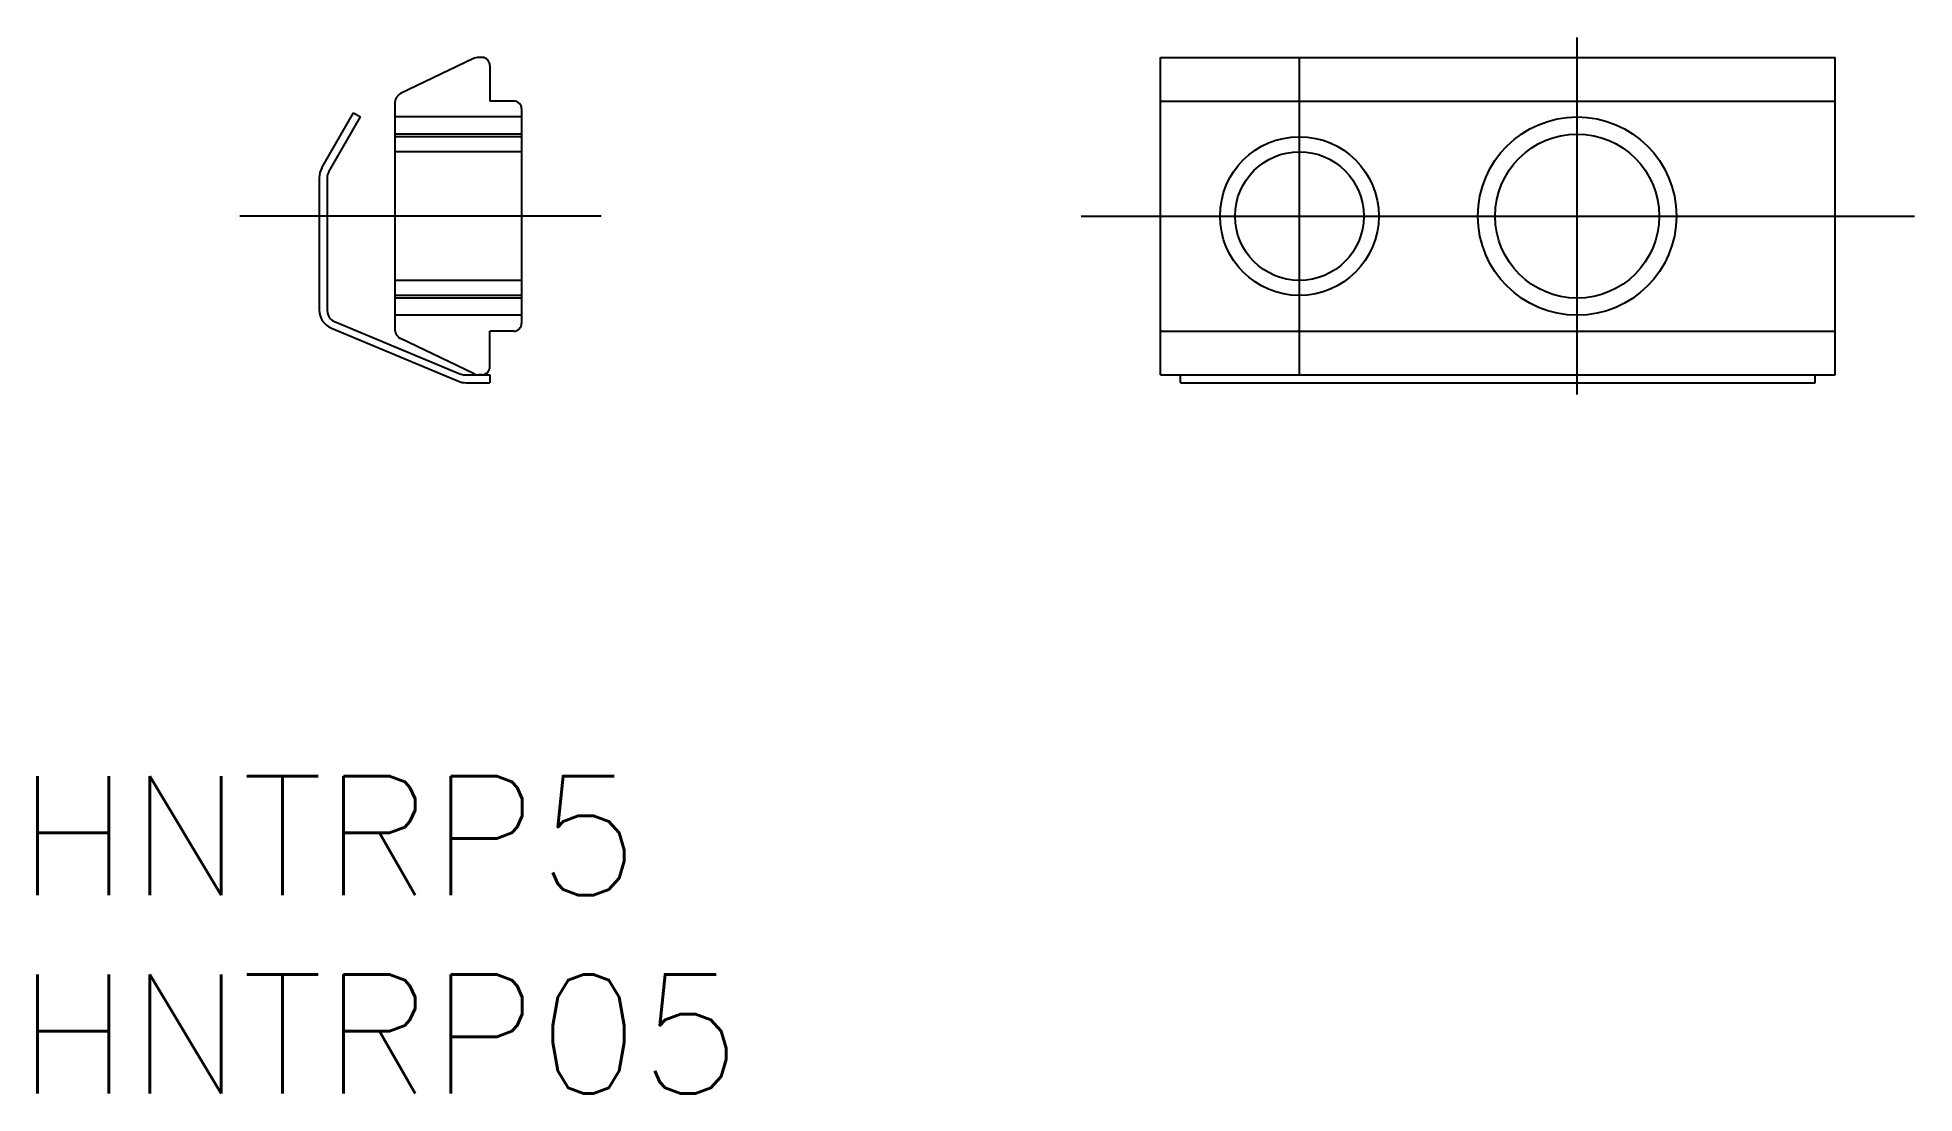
# Model space of a CAD drawing. Extents: x -38.8 to 8.5, y -22.1 to 4.5.
import ezdxf

# ---------------------------------------------------------------- set-up
doc = ezdxf.new("R2010")
doc.units = 0
doc.linetypes.add('CENTER', pattern=[50.8, 31.75, -6.35, 6.35, -6.35])
doc.linetypes.add('DASHED', pattern=[19.05, 12.7, -6.35])
doc.layers.get('0').update_dxf_attribs({"linetype": 'CONTINUOUS'})
doc.layers.add('CENTER', color=1, linetype='CONTINUOUS')
doc.styles.get("Standard").update_dxf_attribs({"font": 'txt.shx', "height": 3, "bigfont": 'bigfont.shx'})

msp = doc.modelspace()

# ---------------------------------------------------------------- linework, layer by layer
at = {"color": 7, "linetype": 'CONTINUOUS'}
for p, q in [((-27.818, 3.97), (-29.652, 3.087)), ((-27.594, 3.999), (-27.688, 3.999)), ((-27.401, 3.799), (-27.401, 2.9)), ((-10.5, -4), (-10.5, 4)), ((-10.5, 4), (6.5, 4)), ((-6.25, 4), (-6.25, 4)), ((-2, 4), (-2, 4)), ((6.5, -4), (6.5, 4)), ((-26.801, 2.9), (-27.401, 2.9)), ((-10.5, 2.9), (6.5, 2.9)), ((-31.634, 1.216), (-30.835, 2.6)), ((-31.461, 1.116), (-30.662, 2.5)), ((-30.835, 2.6), (-30.662, 2.5)), ((-29.801, 2.827), (-29.801, -2.827)), ((-26.601, 2.7), (-26.601, -2.7)), ((-31.701, 0.966), (-31.701, -2.367)), ((-31.501, 0.966), (-31.501, -2.383)), ((-31.394, -2.828), (-28.194, -4.162)), ((-31.317, -2.66), (-28.157, -3.977)), ((-27.818, -3.97), (-29.652, -3.087)), ((-26.801, -2.9), (-27.401, -2.9)), ((-27.401, -3.799), (-27.401, -2.9)), ((-10.5, -2.9), (6.5, -2.9)), ((-28.041, -4), (-27.401, -4)), ((-28.001, -4.2), (-27.401, -4.2)), ((-27.594, -3.999), (-27.688, -3.999)), ((-27.401, -4), (-27.401, -4.2)), ((-10.5, -4), (6.5, -4)), ((-10, -4.2), (-10, -4)), ((-10, -4.2), (6, -4.2)), ((6, -4.2), (6, -4))]:
    msp.add_line(p, q, dxfattribs=at)
at = {"color": 3, "linetype": 'DASHED'}
for p, q in [((-26.601, 2.5), (-29.801, 2.5)), ((-26.601, 2.067), (-29.801, 2.067)), ((-26.601, 2), (-29.801, 2)), ((-26.601, 1.621), (-29.801, 1.621)), ((-26.601, -1.621), (-29.801, -1.621)), ((-26.601, -2), (-29.801, -2)), ((-26.601, -2.067), (-29.801, -2.067)), ((-26.601, -2.5), (-29.801, -2.5))]:
    msp.add_line(p, q, dxfattribs=at)
at = {"color": 3, "linetype": 'CONTINUOUS'}
for centre, radius in [((0, 0), 2.5), ((-7, 0), 2)]:
    msp.add_circle(centre, radius, dxfattribs=at)
at = {"color": 7, "linetype": 'CONTINUOUS'}
for centre, radius in [((0, 0), 2.067), ((-7, 0), 1.621)]:
    msp.add_circle(centre, radius, dxfattribs=at)
for centre, radius, start, end in [((-27.688, 3.699), 0.3, 90, 115.7041), ((-27.601, 3.799), 0.2, 0, 87.7498), ((-29.501, 2.827), 0.3, 120.0686, 180), ((-26.801, 2.7), 0.2, 0, 90), ((-31.201, 0.966), 0.5, 150, 180), ((-31.201, 0.966), 0.3, 150, 180), ((-31.201, -2.367), 0.5, 180, 247.3802), ((-31.201, -2.383), 0.3, 180, 247.3802), ((-29.501, -2.827), 0.3, 180, 239.9314), ((-26.801, -2.7), 0.2, 270, 0), ((-28.001, -3.7), 0.5, 247.3802, 270), ((-28.041, -3.7), 0.3, 247.3802, 270), ((-27.688, -3.699), 0.3, 244.2959, 270), ((-27.601, -3.799), 0.2, 272.2502, 0)]:
    msp.add_arc(centre, radius, start, end, dxfattribs=at)
at = {"layer": 'CENTER', "color": 1, "linetype": 'CENTER'}
for p, q in [((0, -4.5), (0, 4.5)), ((-7, -4), (-7, 4)), ((-24.601, 0), (-33.701, 0)), ((-12.5, 0), (8.5, 0))]:
    msp.add_line(p, q, dxfattribs=at)

# ---------------------------------------------------------------- texts
at = {"color": 7, "linetype": 'CONTINUOUS'}
for s, p in [('HNTRP5', (-39.316, -17.112)), ('HNTRP05', (-39.316, -22.112))]:
    msp.add_text(s, height=3, dxfattribs=at).set_placement(p)

doc.saveas('drawing.dxf')
